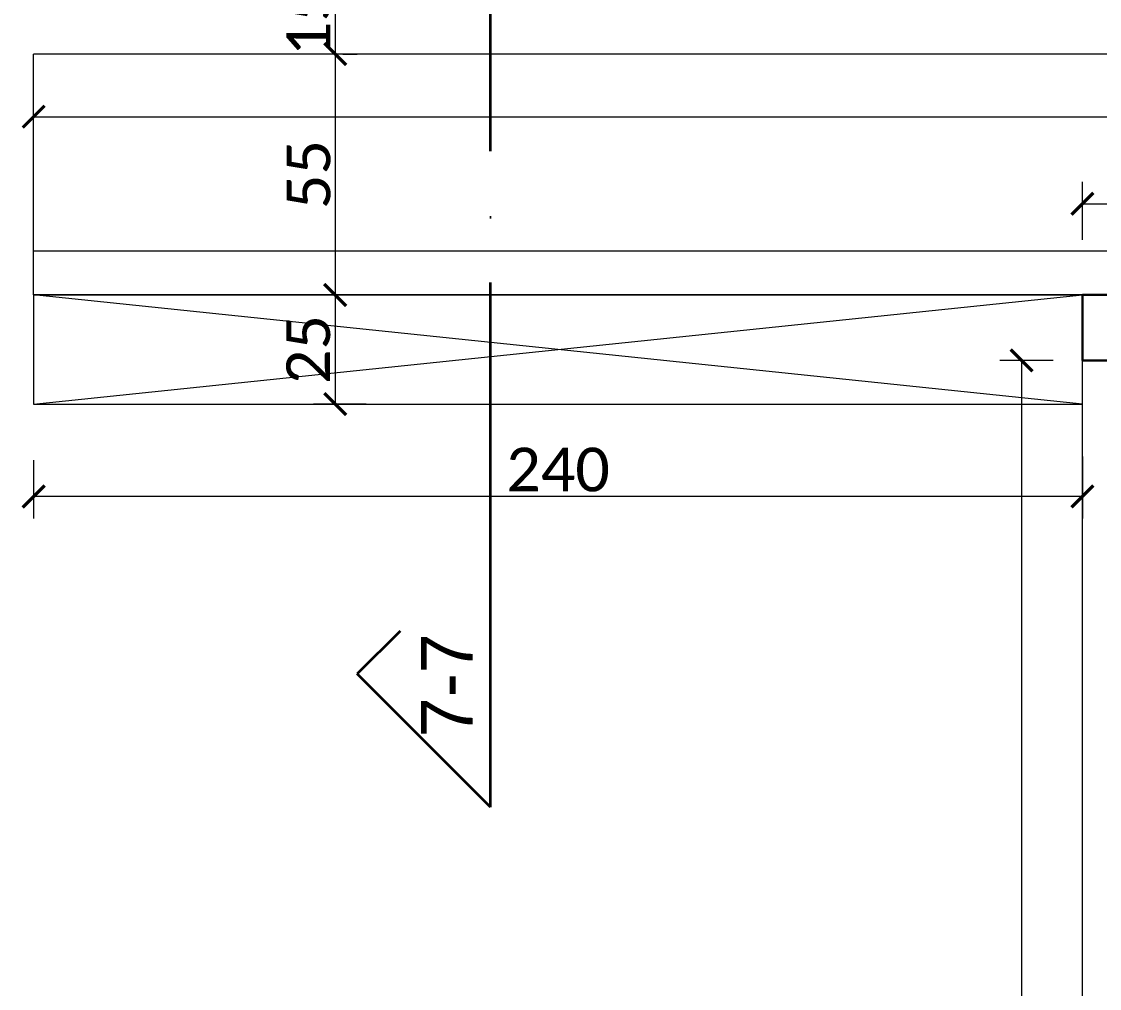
# Model space of a CAD drawing. Header units: centimetres. Extents: x -26724 to 60145, y -23645 to 6771.
# Drawn here: x -18952.8 to -18706.2, y 5841.8 to 6063 of the extents above; entities that cross this region are included whole.
import ezdxf

# ---------------------------------------------------------------- set-up
doc = ezdxf.new("R2010")
doc.units = ezdxf.units.CM
for name, pattern in [('ACAD_ISO04W100', [30, 24, -3, 0, -3]), ('AUSGEZOGEN', [0]), ('PUNKT2_S9', [0.35, 0.15, -0.1, 0, -0.1])]:
    doc.linetypes.add(name, pattern=pattern)
for name, color, linetype, lineweight in [('4.KOTE', 88, 'Continuous', 15), ('Moebel', 252, 'PUNKT2_S9', 13), ('namjestaj', 150, 'Continuous', 5), ('otvori', 5, 'Continuous', 20), ('zid', 7, 'Continuous', 40)]:
    doc.layers.add(name, color=color, linetype=linetype, lineweight=lineweight)
doc.layers.add('IZGLED 2', color=253, linetype='Continuous', lineweight=9, true_color=0x828282)
doc.styles.add('0.15', font='arial.ttf', dxfattribs={"height": 0.15})
doc.styles.get("Standard").update_dxf_attribs({"font": 'calibri.ttf'})
doc.dimstyles.new('ja 1 50', dxfattribs={"dimtxt": 10, "dimasz": 5, "dimexe": 5, "dimexo": 5, "dimgap": 1, "dimtad": 1, "dimdec": 0, "dimtxsty": 'Standard', "dimblk": 'ARCHTICK', "dimcen": 2.5, "dimclrd": 256, "dimclrt": 7, "dimadec": 0, "dimazin": 0, "dimtfac": 1, "dimtdec": 0, "dimtix": 1, "dimtmove": 1, "dimatfit": 3, "dimldrblk": 'ARCHTICK', "dimfxl": 10, "dimfxlon": 1, "dimlwd": 0, "dimlwe": 9, "dimarcsym": 0})

# ---------------------------------------------------------------- blocks, each defined once
blk = doc.blocks.new('_ArchTick')
at = {"color": 0, "linetype": 'ByBlock', "const_width": 0.15}
blk.add_lwpolyline([(-0.5, -0.5), (0.5, 0.5)], dxfattribs=at)
blk = doc.blocks.new('*D2906')
at = {"layer": '4.KOTE', "lineweight": 0, "transparency": 16777216}
for p, q in [((-18881.06, 6070.49), (-18881.06, 6075.49)), ((-18881.06, 6070.49), (-18881.06, 6055.55)), ((-18881.06, 6055.55), (-18881.06, 6050.55))]:
    blk.add_line(p, q, dxfattribs=at)
at = {"layer": '4.KOTE', "color": 0, "lineweight": 9, "transparency": 16777216}
for p, q in [((-18879.33, 6070.49), (-18876.06, 6070.49)), ((-18879.33, 6055.55), (-18876.06, 6055.55))]:
    blk.add_line(p, q, dxfattribs=at)
at = {"layer": 'Defpoints', "color": 0, "lineweight": 50, "transparency": 16777216}
for p in [(-18881.06, 6070.49, 13.5), (-18881.06, 6055.55, 13.5), (-18881.06, 6055.55)]:
    blk.add_point(p, dxfattribs=at)
at = {"layer": '4.KOTE', "lineweight": 0, "transparency": 16777216, "xscale": 5, "yscale": 5, "zscale": 5}
for p, rotation in [((-18881.06, 6070.49), 270), ((-18881.06, 6055.55), 90)]:
    blk.add_blockref('_ArchTick', p, dxfattribs=dict(at, rotation=rotation))
at = {"layer": '4.KOTE', "color": 7, "transparency": 16777216, "insert": (-18887.15, 6063.02), "char_height": 10, "attachment_point": 5, "rotation": 90}
blk.add_mtext('15', dxfattribs=at)
blk = doc.blocks.new('*D2907')
at = {"layer": '4.KOTE', "lineweight": 0, "transparency": 16777216}
blk.add_line((-18881.06, 6055.55), (-18881.06, 6000.46), dxfattribs=at)
at = {"layer": '4.KOTE', "color": 0, "lineweight": 9, "transparency": 16777216}
for p, q in [((-18879.33, 6055.55), (-18876.06, 6055.55)), ((-18879.33, 6000.46), (-18876.06, 6000.46))]:
    blk.add_line(p, q, dxfattribs=at)
at = {"layer": 'Defpoints', "color": 0, "lineweight": 50, "transparency": 16777216}
for p in [(-18881.06, 6055.55, 13.5), (-18881.06, 6000.46, 13.5), (-18881.06, 6000.46)]:
    blk.add_point(p, dxfattribs=at)
at = {"layer": '4.KOTE', "lineweight": 0, "transparency": 16777216, "xscale": 5, "yscale": 5, "zscale": 5}
for p, rotation in [((-18881.06, 6055.55), 90), ((-18881.06, 6000.46), 270)]:
    blk.add_blockref('_ArchTick', p, dxfattribs=dict(at, rotation=rotation))
at = {"layer": '4.KOTE', "color": 7, "transparency": 16777216, "insert": (-18887.14, 6028.01), "char_height": 10, "attachment_point": 5, "rotation": 90}
blk.add_mtext('55', dxfattribs=at)
blk = doc.blocks.new('*D2933')
at = {"layer": '4.KOTE', "color": 0, "lineweight": 9, "transparency": 16777216}
for p, q in [((-18950.07, 6070.43), (-18950.07, 6083.97)), ((-18905.07, 6074.02), (-18905.07, 6083.97))]:
    blk.add_line(p, q, dxfattribs=at)
at = {"layer": '4.KOTE', "lineweight": 0, "transparency": 16777216}
blk.add_line((-18905.07, 6078.97), (-18950.07, 6078.97), dxfattribs=at)
at = {"layer": 'Defpoints', "color": 0, "lineweight": 50, "transparency": 16777216}
for p in [(-18950.07, 6078.97), (-18905.07, 6070.49, 13.5), (-18950.07, 6055.55, 13.5)]:
    blk.add_point(p, dxfattribs=at)
at = {"layer": '4.KOTE', "lineweight": 0, "transparency": 16777216, "xscale": 5, "yscale": 5, "zscale": 5, "rotation": 180}
blk.add_blockref('_ArchTick', (-18950.07, 6078.97), dxfattribs=at)
at = {"layer": '4.KOTE', "lineweight": 0, "transparency": 16777216, "xscale": 5, "yscale": 5, "zscale": 5}
blk.add_blockref('_ArchTick', (-18905.07, 6078.97), dxfattribs=at)
at = {"layer": '4.KOTE', "color": 7, "transparency": 16777216, "insert": (-18927.57, 6085.05), "char_height": 10, "attachment_point": 5}
blk.add_mtext('45', dxfattribs=at)
blk = doc.blocks.new('*D2934')
at = {"layer": '4.KOTE', "color": 0, "lineweight": 9, "transparency": 16777216}
for p, q in [((-18950.07, 5962.66), (-18950.07, 5949.34)), ((-18710.07, 5963.5), (-18710.07, 5949.34))]:
    blk.add_line(p, q, dxfattribs=at)
at = {"layer": '4.KOTE', "lineweight": 0, "transparency": 16777216}
blk.add_line((-18710.07, 5954.34), (-18950.07, 5954.34), dxfattribs=at)
at = {"layer": 'Defpoints', "color": 0, "lineweight": 50, "transparency": 16777216}
for p in [(-18710.07, 5987.96, 13.5), (-18950.07, 5975.46, 13.5), (-18950.07, 5954.34)]:
    blk.add_point(p, dxfattribs=at)
at = {"layer": '4.KOTE', "lineweight": 0, "transparency": 16777216, "xscale": 5, "yscale": 5, "zscale": 5, "rotation": 180}
blk.add_blockref('_ArchTick', (-18950.07, 5954.34), dxfattribs=at)
at = {"layer": '4.KOTE', "lineweight": 0, "transparency": 16777216, "xscale": 5, "yscale": 5, "zscale": 5}
blk.add_blockref('_ArchTick', (-18710.07, 5954.34), dxfattribs=at)
at = {"layer": '4.KOTE', "color": 7, "transparency": 16777216, "insert": (-18830.07, 5960.46), "char_height": 10, "attachment_point": 5}
blk.add_mtext('240', dxfattribs=at)
blk = doc.blocks.new('*D2935')
at = {"layer": '4.KOTE', "color": 0, "lineweight": 9, "transparency": 16777216}
for p, q in [((-18873.83, 6000.46), (-18886.06, 6000.46)), ((-18873.97, 5975.46), (-18886.06, 5975.46))]:
    blk.add_line(p, q, dxfattribs=at)
at = {"layer": '4.KOTE', "lineweight": 0, "transparency": 16777216}
blk.add_line((-18881.06, 6000.46), (-18881.06, 5975.46), dxfattribs=at)
at = {"layer": 'Defpoints', "color": 0, "lineweight": 50, "transparency": 16777216}
for p in [(-18867.03, 6000.46, 13.5), (-18881.06, 5975.46), (-18867.67, 5975.46, 13.5)]:
    blk.add_point(p, dxfattribs=at)
at = {"layer": '4.KOTE', "lineweight": 0, "transparency": 16777216, "xscale": 5, "yscale": 5, "zscale": 5}
for p, rotation in [((-18881.06, 6000.46), 90), ((-18881.06, 5975.46), 270)]:
    blk.add_blockref('_ArchTick', p, dxfattribs=dict(at, rotation=rotation))
at = {"layer": '4.KOTE', "color": 7, "transparency": 16777216, "insert": (-18887.19, 5987.96), "char_height": 10, "attachment_point": 5, "rotation": 90}
blk.add_mtext('25', dxfattribs=at)
blk = doc.blocks.new('*D3052')
at = {"layer": '4.KOTE', "color": 0, "lineweight": 9, "transparency": 16777216}
for p, q in [((-18710.07, 6013.04), (-18710.07, 6026.34)), ((-17985.07, 6013.04), (-17985.07, 6026.34))]:
    blk.add_line(p, q, dxfattribs=at)
at = {"layer": '4.KOTE', "lineweight": 0, "transparency": 16777216}
blk.add_line((-18710.07, 6021.34), (-17985.07, 6021.34), dxfattribs=at)
at = {"layer": 'Defpoints', "color": 0, "lineweight": 50, "transparency": 16777216}
for p in [(-17985.07, 6021.34), (-18710.07, 6000.46, 13.5), (-17985.07, 6000.46, 13.5)]:
    blk.add_point(p, dxfattribs=at)
at = {"layer": '4.KOTE', "lineweight": 0, "transparency": 16777216, "xscale": 5, "yscale": 5, "zscale": 5, "rotation": 180}
blk.add_blockref('_ArchTick', (-18710.07, 6021.34), dxfattribs=at)
at = {"layer": '4.KOTE', "lineweight": 0, "transparency": 16777216, "xscale": 5, "yscale": 5, "zscale": 5}
blk.add_blockref('_ArchTick', (-17985.07, 6021.34), dxfattribs=at)
at = {"layer": '4.KOTE', "color": 7, "transparency": 16777216, "insert": (-18347.57, 6027.47), "char_height": 10, "attachment_point": 5}
blk.add_mtext('725', dxfattribs=at)
blk = doc.blocks.new('*D3053')
at = {"layer": '4.KOTE', "color": 0, "lineweight": 9, "transparency": 16777216}
for p, q in [((-18532.65, 6555.46), (-18517.7, 6555.46)), ((-18532.66, 6000.46), (-18517.7, 6000.46))]:
    blk.add_line(p, q, dxfattribs=at)
at = {"layer": '4.KOTE', "lineweight": 0, "transparency": 16777216}
blk.add_line((-18522.7, 6000.46), (-18522.7, 6555.46), dxfattribs=at)
at = {"layer": 'Defpoints', "color": 0, "lineweight": 50, "transparency": 16777216}
for p in [(-18691.9, 6555.46, 13.5), (-18522.7, 6555.46), (-18710.07, 6000.46, 13.5)]:
    blk.add_point(p, dxfattribs=at)
at = {"layer": '4.KOTE', "lineweight": 0, "transparency": 16777216, "xscale": 5, "yscale": 5, "zscale": 5}
for p, rotation in [((-18522.7, 6555.46), 90), ((-18522.7, 6000.46), 270)]:
    blk.add_blockref('_ArchTick', p, dxfattribs=dict(at, rotation=rotation))
at = {"layer": '4.KOTE', "color": 7, "transparency": 16777216, "insert": (-18528.77, 6277.96), "char_height": 10, "attachment_point": 5, "rotation": 90}
blk.add_mtext('555', dxfattribs=at)
blk = doc.blocks.new('*D3058')
at = {"layer": '4.KOTE', "color": 0, "lineweight": 9, "transparency": 16777216}
for p, q in [((-18716.79, 5985.46), (-18729, 5985.46)), ((-18716.79, 5530.46), (-18729, 5530.46))]:
    blk.add_line(p, q, dxfattribs=at)
at = {"layer": '4.KOTE', "lineweight": 0, "transparency": 16777216}
blk.add_line((-18724, 5985.46), (-18724, 5530.46), dxfattribs=at)
at = {"layer": 'Defpoints', "color": 0, "lineweight": 50, "transparency": 16777216}
for p in [(-18710.07, 5985.46, 13.5), (-18724, 5530.46), (-18710.07, 5530.46, 13.5)]:
    blk.add_point(p, dxfattribs=at)
at = {"layer": '4.KOTE', "lineweight": 0, "transparency": 16777216, "xscale": 5, "yscale": 5, "zscale": 5}
for p, rotation in [((-18724, 5985.46), 90), ((-18724, 5530.46), 270)]:
    blk.add_blockref('_ArchTick', p, dxfattribs=dict(at, rotation=rotation))
at = {"layer": '4.KOTE', "color": 7, "transparency": 16777216, "insert": (-18730.07, 5757.96), "char_height": 10, "attachment_point": 5, "rotation": 90}
blk.add_mtext('455', dxfattribs=at)
blk = doc.blocks.new('*D2858')
at = {"layer": '4.KOTE', "color": 0, "lineweight": 9, "transparency": 16777216}
for p, q in [((-18950.07, 6035.66), (-18950.07, 6046.25)), ((-17985.07, 6043.39), (-17985.07, 6046.25))]:
    blk.add_line(p, q, dxfattribs=at)
at = {"layer": '4.KOTE', "lineweight": 0, "transparency": 16777216}
blk.add_line((-18950.07, 6041.25), (-17985.07, 6041.25), dxfattribs=at)
at = {"layer": 'Defpoints', "color": 0, "lineweight": 50, "transparency": 16777216}
for p in [(-17985.07, 6041.25), (-17985.07, 6041.02, 27), (-18950.07, 6032.04, 13.5)]:
    blk.add_point(p, dxfattribs=at)
at = {"layer": '4.KOTE', "lineweight": 0, "transparency": 16777216, "xscale": 5, "yscale": 5, "zscale": 5, "rotation": 180}
blk.add_blockref('_ArchTick', (-18950.07, 6041.25), dxfattribs=at)
at = {"layer": '4.KOTE', "lineweight": 0, "transparency": 16777216, "xscale": 5, "yscale": 5, "zscale": 5}
blk.add_blockref('_ArchTick', (-17985.07, 6041.25), dxfattribs=at)
at = {"layer": '4.KOTE', "color": 7, "transparency": 16777216, "insert": (-18467.57, 6047.37), "char_height": 10, "attachment_point": 5}
blk.add_mtext('965', dxfattribs=at)

msp = doc.modelspace()

# ---------------------------------------------------------------- linework, layer by layer
at = {"lineweight": 30}
msp.add_line((-18710.07, 5985.46, 13.5), (-18710.07, 6000.46, 13.5), dxfattribs=at)
at = {"layer": 'IZGLED 2', "color": 32, "linetype": 'ACAD_ISO04W100', "lineweight": 35, "ltscale": 5}
msp.add_line((-18845.56, 5883.28, 13.5), (-18845.56, 6260.29, 13.5), dxfattribs=at)
at = {"layer": 'IZGLED 2', "color": 32, "lineweight": 35}
for p in [(-18866.24, 5923.5, 13.5), (-18845.56, 5883.28, 13.5)]:
    msp.add_line(p, (-18876.01, 5913.73, 13.5), dxfattribs=at)
at = {"layer": 'Moebel', "color": 252, "linetype": 'AUSGEZOGEN', "lineweight": 18, "transparency": 33554687}
msp.add_line((-18950.07, 6000.46, 13.5), (-17985.07, 6000.46, 13.5), dxfattribs=at)
at = {"layer": 'namjestaj', "transparency": 33554687}
for p, q in [((-17985.07, 6055.55, 13.5), (-18950.07, 6055.55, 13.5)), ((-18950.07, 6000.46, 13.5), (-18950.07, 6055.55, 13.5)), ((-18950.07, 6010.53, 13.5), (-17985.07, 6010.53, 13.5))]:
    msp.add_line(p, q, dxfattribs=at)
at = {"layer": 'namjestaj'}
for p, q in [((-18710.07, 5975.46, 13.5), (-18950.07, 6000.46, 13.5)), ((-18950.07, 5975.46, 13.5), (-18710.07, 6000.46, 13.5))]:
    msp.add_line(p, q, dxfattribs=at)
at = {"layer": 'namjestaj', "elevation": 13.5}
msp.add_lwpolyline([(-18710.07, 6000.46), (-18950.07, 6000.46), (-18950.07, 5975.46), (-18710.07, 5975.46), (-18710.07, 6000.46)], dxfattribs=at)
at = {"layer": 'otvori'}
msp.add_line((-18710.07, 5530.46, 13.5), (-18710.07, 5985.46, 13.5), dxfattribs=at)
at = {"layer": 'zid', "lineweight": 30}
for p, q in [((-18710.07, 6000.46, 13.5), (-17985.07, 6000.46, 13.5)), ((-18710.07, 5985.46, 13.5), (-17985.07, 5985.46, 13.5))]:
    msp.add_line(p, q, dxfattribs=at)

# ---------------------------------------------------------------- texts
at = {"layer": 'IZGLED 2', "color": 32, "style": '0.15'}
msp.add_text('7-7', height=11.788, rotation=90, dxfattribs=at).set_placement((-18849.62, 5899.24, 13.5))

# ---------------------------------------------------------------- dimensions: what is measured, and where the dimension line sits
at = {"layer": '4.KOTE'}
for base, p1, p2, picture, middle in [((-18522.7, 6555.46), (-18710.07, 6000.46, 13.5), (-18691.9, 6555.46, 13.5), '*D3053', (-18528.77, 6277.96)), ((-18881.06, 6055.55), (-18881.06, 6070.49, 13.5), (-18881.06, 6055.55, 13.5), '*D2906', (-18887.15, 6063.02)), ((-18881.06, 6000.46), (-18881.06, 6055.55, 13.5), (-18881.06, 6000.46, 13.5), '*D2907', (-18887.14, 6028.01)), ((-18881.06, 5975.46), (-18867.03, 6000.46, 13.5), (-18867.67, 5975.46, 13.5), '*D2935', (-18887.19, 5987.96)), ((-18724, 5530.46), (-18710.07, 5985.46, 13.5), (-18710.07, 5530.46, 13.5), '*D3058', (-18730.07, 5757.96))]:
    dim = msp.add_linear_dim(base=base, p1=p1, p2=p2, angle=90, dimstyle='ja 1 50', dxfattribs=at)
    dim.commit()
    dim.dimension.update_dxf_attribs({"geometry": picture, "text_midpoint": middle})
for base, p1, p2, picture, middle in [((-18950.07, 6078.97), (-18905.07, 6070.49, 13.5), (-18950.07, 6055.55, 13.5), '*D2933', (-18927.57, 6085.05)), ((-17985.07, 6041.25), (-18950.07, 6032.04, 13.5), (-17985.07, 6041.02, 27), '*D2858', (-18467.57, 6047.37)), ((-17985.07, 6021.34), (-18710.07, 6000.46, 13.5), (-17985.07, 6000.46, 13.5), '*D3052', (-18347.57, 6027.47)), ((-18950.07, 5954.34), (-18710.07, 5987.96, 13.5), (-18950.07, 5975.46, 13.5), '*D2934', (-18830.07, 5960.46))]:
    dim = msp.add_linear_dim(base=base, p1=p1, p2=p2, dimstyle='ja 1 50', dxfattribs=at)
    dim.commit()
    dim.dimension.update_dxf_attribs({"geometry": picture, "text_midpoint": middle})

doc.saveas('drawing.dxf')
